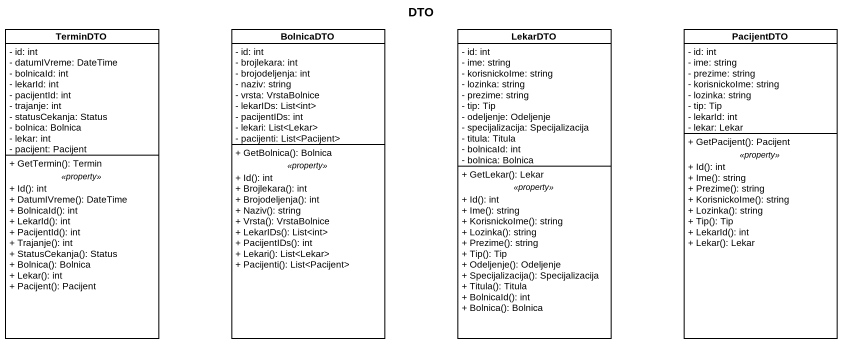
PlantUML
@startuml
title DTO
hide circle
hide empty members
skinparam classAttributeIconSize 0
class TerminDTO {
  - id: int
  - datumIVreme: DateTime
  - bolnicaId: int
  - lekarId: int
  - pacijentId: int
  - trajanje: int
  - statusCekanja: Status
  - bolnica: Bolnica
  - lekar: int
  - pacijent: Pacijent
  --
  + GetTermin(): Termin
  .. <<property>> ..
  + Id(): int
  + DatumIVreme(): DateTime
  + BolnicaId(): int
  + LekarId(): int
  + PacijentId(): int
  + Trajanje(): int
  + StatusCekanja(): Status
  + Bolnica(): Bolnica
  + Lekar(): int
  + Pacijent(): Pacijent
}
class BolnicaDTO {
  - id: int
  - brojlekara: int
  - brojodeljenja: int
  - naziv: string
  - vrsta: VrstaBolnice
  - lekarIDs: List<int>
  - pacijentIDs: int
  - lekari: List<Lekar>
  - pacijenti: List<Pacijent>
  --
  + GetBolnica(): Bolnica
  .. <<property>> ..
  + Id(): int
  + Brojlekara(): int
  + Brojodeljenja(): int
  + Naziv(): string
  + Vrsta(): VrstaBolnice
  + LekarIDs(): List<int>
  + PacijentIDs(): int
  + Lekari(): List<Lekar>
  + Pacijenti(): List<Pacijent>
}
class LekarDTO {
  - id: int
  - ime: string
  - korisnickoIme: string
  - lozinka: string
  - prezime: string
  - tip: Tip
  - odeljenje: Odeljenje
  - specijalizacija: Specijalizacija
  - titula: Titula
  - bolnicaId: int
  - bolnica: Bolnica
  --
  + GetLekar(): Lekar
  .. <<property>> ..
  + Id(): int
  + Ime(): string
  + KorisnickoIme(): string
  + Lozinka(): string
  + Prezime(): string
  + Tip(): Tip
  + Odeljenje(): Odeljenje
  + Specijalizacija(): Specijalizacija
  + Titula(): Titula
  + BolnicaId(): int
  + Bolnica(): Bolnica
}
class PacijentDTO {
  - id: int
  - ime: string
  - prezime: string
  - korisnickoIme: string
  - lozinka: string
  - tip: Tip
  - lekarId: int
  - lekar: Lekar
  --
  + GetPacijent(): Pacijent
  .. <<property>> ..
  + Id(): int
  + Ime(): string
  + Prezime(): string
  + KorisnickoIme(): string
  + Lozinka(): string
  + Tip(): Tip
  + LekarId(): int
  + Lekar(): Lekar
}
@enduml
